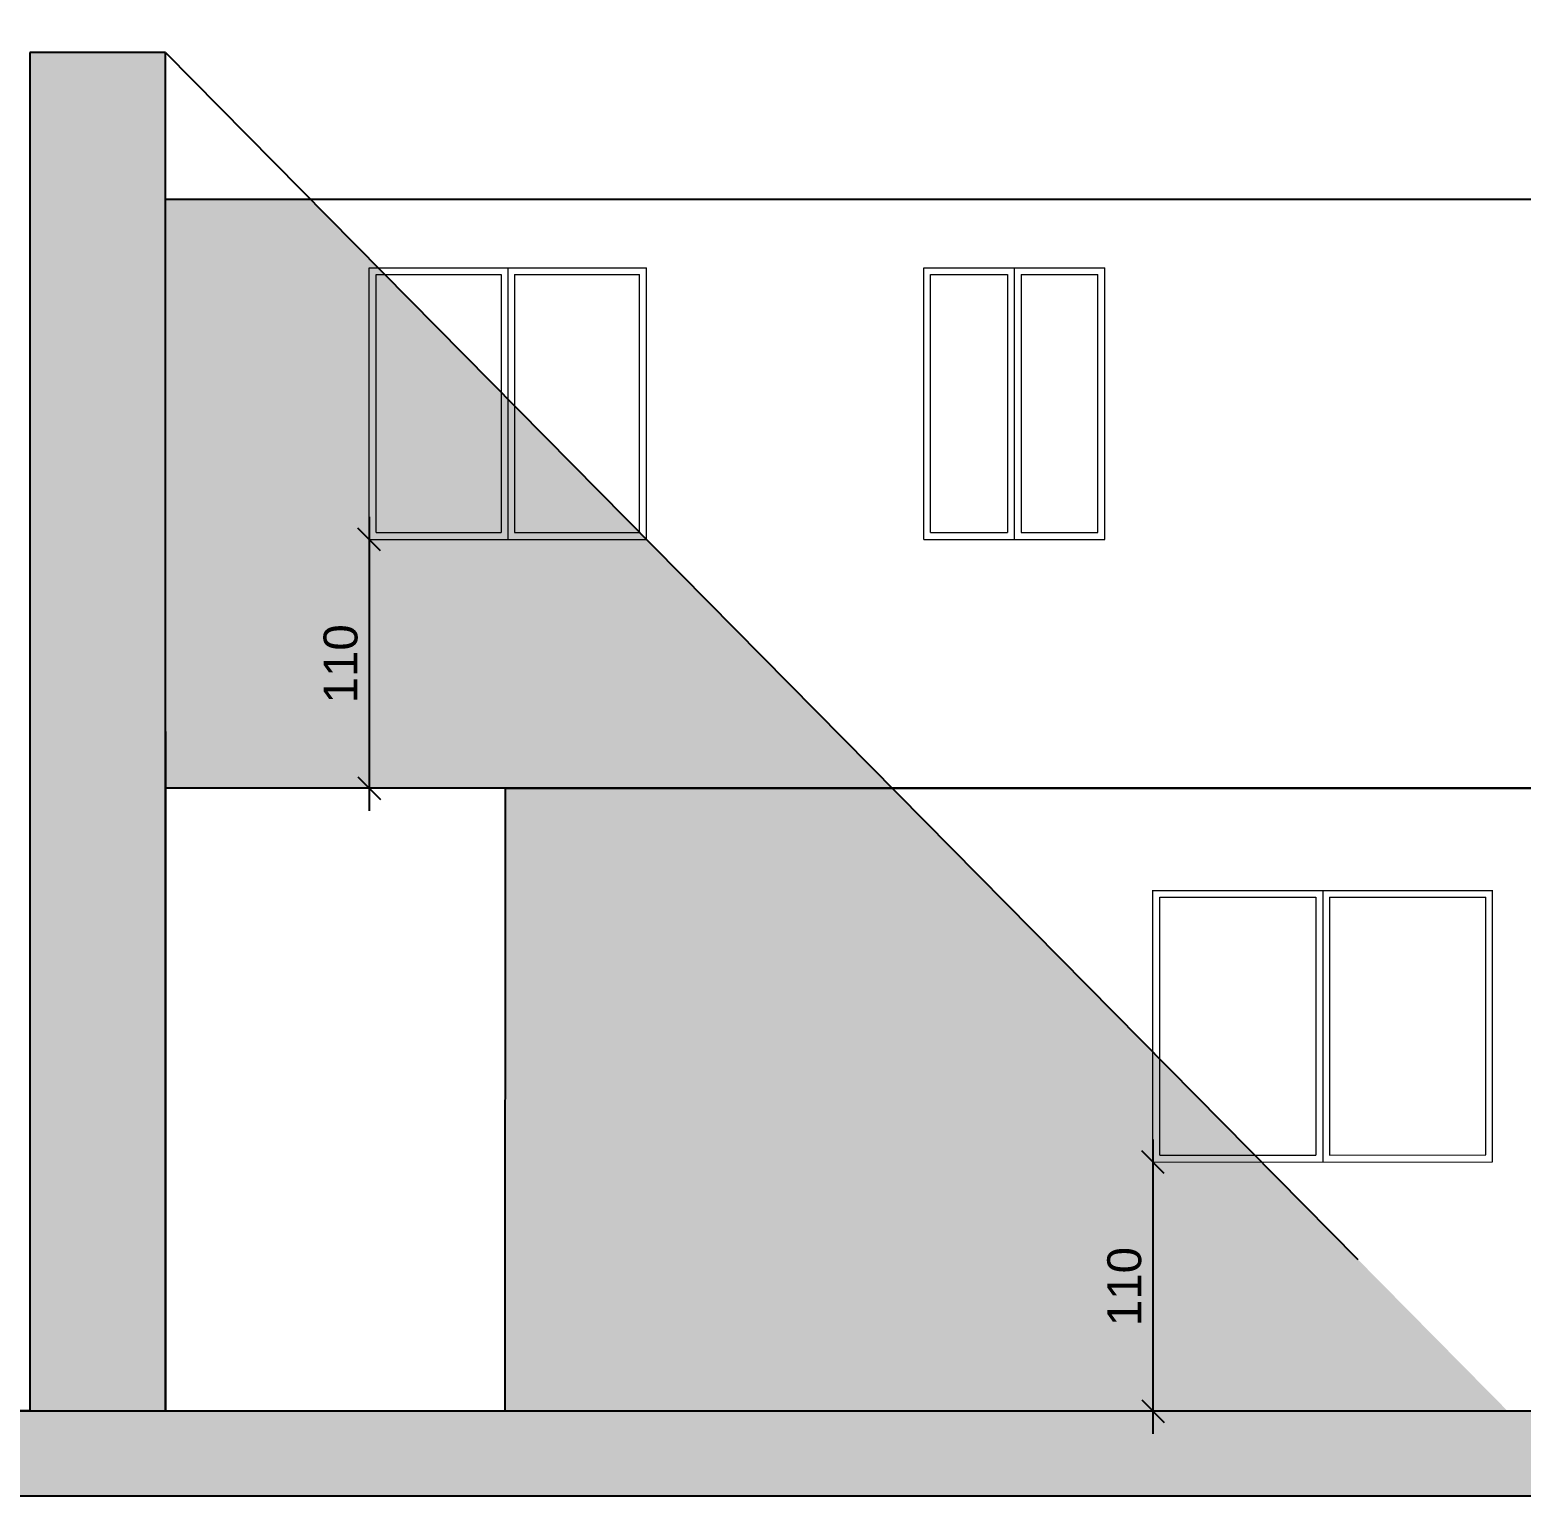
# Model space of a CAD drawing. Header units: inches. Extents: x 4350 to 28384, y -6772 to 993.
# Drawn here: x 15389 to 16048, y -1457 to -809 of the extents above; entities that cross this region are included whole.
import ezdxf

# ---------------------------------------------------------------- set-up
doc = ezdxf.new("R2010")
doc.units = ezdxf.units.IN
doc.header["$MEASUREMENT"] = 0
doc.layers.add('ARREDI_attrezzature', color=7, linetype='Continuous')
doc.layers.add('Infissi_Vetro', color=161, linetype='Continuous')
doc.layers.add('INFISSI', color=4, linetype='Continuous', lineweight=18)
doc.layers.add('QUOTE', color=3, linetype='Continuous', lineweight=9)
doc.styles.get("Standard").update_dxf_attribs({"font": 'arial.ttf'})
doc.dimstyles.new('ook', dxfattribs={"dimtxt": 15, "dimasz": 10, "dimexe": 10, "dimexo": 10, "dimgap": 5, "dimtad": 1, "dimtoh": 1, "dimdec": 0, "dimzin": 0, "dimdsep": 46, "dimtxsty": 'Standard', "dimblk": 'OBLIQUE', "dimcen": 0.09, "dimdle": 10, "dimadec": 0, "dimazin": 0, "dimtfac": 1, "dimtdec": 0, "dimtofl": 0, "dimtmove": 0, "dimatfit": 3, "dimldrblk": 'OBLIQUE', "dimfxl": 1, "dimtfill": 2, "dimtfillclr": 1, "dimtolj": 1, "dimtzin": 0, "dimarcsym": 0})

# ---------------------------------------------------------------- blocks, each defined once
blk = doc.blocks.new('_Oblique')
at = {"color": 0, "linetype": 'ByBlock', "lineweight": -2}
blk.add_line((-0.5, -0.5), (0.5, 0.5), dxfattribs=at)
blk = doc.blocks.new('*D96')
at = {"layer": 'Defpoints', "color": 0, "transparency": 16777216}
for p in [(15335.61, -819.22), (15199.69, -1419.22), (15388.97, -1419.22)]:
    blk.add_point(p, dxfattribs=at)
at = {"layer": 'QUOTE', "color": 0, "lineweight": -2, "transparency": 16777216}
for p, q in [((15199.69, -809.22), (15199.69, -1429.22)), ((15325.61, -819.22), (15189.69, -819.22)), ((15378.97, -1419.22), (15189.69, -1419.22))]:
    blk.add_line(p, q, dxfattribs=at)
at = {"layer": 'QUOTE', "color": 0, "lineweight": -2, "transparency": 16777216, "xscale": 10, "yscale": 10, "zscale": 10}
for p, rotation in [((15199.69, -819.22), 90), ((15199.69, -1419.22), 270)]:
    blk.add_blockref('_Oblique', p, dxfattribs=dict(at, rotation=rotation))
at = {"layer": 'QUOTE', "color": 0, "transparency": 16777216, "insert": (15187.08, -1119.22), "char_height": 15, "attachment_point": 5, "rotation": 90, "bg_fill": 1, "box_fill_scale": 1.25, "bg_fill_color": 1, "bg_fill_transparency": 0}
blk.add_mtext('\\A1;600', dxfattribs=at)
blk = doc.blocks.new('*D97')
at = {"layer": 'Defpoints', "color": 0, "transparency": 16777216}
for p in [(15538.9, -1034.32), (15538.9, -1144.22), (15538.9, -1144.22)]:
    blk.add_point(p, dxfattribs=at)
at = {"layer": 'QUOTE', "color": 0, "lineweight": -2, "transparency": 16777216}
for p, q in [((15538.9, -1024.32), (15538.9, -1154.22)), ((15548.9, -1034.32), (15548.9, -1034.32)), ((15548.9, -1144.22), (15548.9, -1144.22))]:
    blk.add_line(p, q, dxfattribs=at)
at = {"layer": 'QUOTE', "color": 0, "lineweight": -2, "transparency": 16777216, "xscale": 10, "yscale": 10, "zscale": 10}
for p, rotation in [((15538.9, -1034.32), 90), ((15538.9, -1144.22), 270)]:
    blk.add_blockref('_Oblique', p, dxfattribs=dict(at, rotation=rotation))
at = {"layer": 'QUOTE', "color": 0, "transparency": 16777216, "insert": (15526.3, -1089.27), "char_height": 15, "attachment_point": 5, "rotation": 90, "bg_fill": 1, "box_fill_scale": 1.25, "bg_fill_color": 1, "bg_fill_transparency": 0}
blk.add_mtext('\\A1;110', dxfattribs=at)
blk = doc.blocks.new('*D98')
at = {"layer": 'Defpoints', "color": 0, "transparency": 16777216}
for p in [(15885.08, -1309.34), (15885.08, -1419.34), (15885.08, -1419.34)]:
    blk.add_point(p, dxfattribs=at)
at = {"layer": 'QUOTE', "color": 0, "lineweight": -2, "transparency": 16777216}
blk.add_line((15885.08, -1299.34), (15885.08, -1429.34), dxfattribs=at)
at = {"layer": 'QUOTE', "color": 0, "lineweight": -2, "transparency": 16777216, "xscale": 10, "yscale": 10, "zscale": 10}
for p, rotation in [((15885.08, -1309.34), 90), ((15885.08, -1419.34), 270)]:
    blk.add_blockref('_Oblique', p, dxfattribs=dict(at, rotation=rotation))
at = {"layer": 'QUOTE', "color": 0, "transparency": 16777216, "insert": (15872.48, -1364.34), "char_height": 15, "attachment_point": 5, "rotation": 90, "bg_fill": 1, "box_fill_scale": 1.25, "bg_fill_color": 1, "bg_fill_transparency": 0}
blk.add_mtext('\\A1;110', dxfattribs=at)

msp = doc.modelspace()

# ---------------------------------------------------------------- hatches: boundary and pattern name
at = {"layer": 'ARREDI_attrezzature'}
h = msp.add_hatch(dxfattribs=at)
h.set_pattern_fill('AR-SAND', color=256, scale=30)
h.set_pattern_definition([(37.5, (1034.87, -20179.997), (-1.8898, 57.80471), [0, -45.6, 0, -51, 0, -48.75]), (7.5, (1034.87, -20180), (53.0933, 84.66438), [0, -24.6, 0, -41.1, 0, -15.75]), (327.5, (997.97, -20179.997), (93.42426, 0.16977), [0, -15, 0, -54, 0, -70.5]), (317.5, (997.97, -20180), (90.1838, 26.33027), [0, -7.5, 0, -35.4, 0, -40.5])])
h.paths.add_polyline_path([(15448.97, -819.22), (15388.97, -819.22), (15388.97, -1419.22), (15448.97, -1419.22)])
h.paths.add_polyline_path([(18857.7, -1416.22), (18917.7, -1416.22), (18917.7, -816.22), (18857.7, -816.22)])
h = msp.add_hatch(color=256, dxfattribs=at)
h.dxf.hatch_style = 1
h.paths.add_polyline_path([(16665.72, -1419.22), (14785.91, -1419.22), (14785.91, -1456.92), (16665.72, -1456.92)])
at = {"layer": 'Infissi_Vetro'}
h = msp.add_hatch(color=256, dxfattribs=at)
h.dxf.hatch_style = 1
h.paths.add_polyline_path([(15538.9, -914.32), (15542.91, -914.32), (15513.17, -884.22), (15448.97, -884.22), (15448.97, -1144.22), (15598.97, -1144.22), (15769.99, -1144.22), (15661.44, -1034.32), (15538.9, -1034.32)])
h.paths.add_polyline_path([(15597.12, -969.2), (15545.87, -917.32), (15541.9, -917.32), (15541.9, -1031.32), (15597.12, -1031.32)], flags=16)
h.paths.add_polyline_path([(15603.12, -975.28), (15603.12, -1031.32), (15658.33, -1031.32), (15658.33, -1031.18)], flags=16)
h.paths.add_polyline_path([(15933.06, -1309.3), (15885.08, -1309.34), (15885.08, -1260.74), (15769.99, -1144.22), (15599.09, -1144.22), (15598.97, -1419.22), (16041.63, -1419.22), (15975.6, -1352.37)])
h.paths.add_polyline_path([(15888.08, -1263.77), (15888.08, -1306.34), (15930.1, -1306.31)], flags=16)
h.paths.add_polyline_path([(15600.12, -972.24), (15597.12, -969.2), (15597.12, -1031.32), (15541.9, -1031.32), (15541.9, -917.32), (15545.87, -917.32), (15542.91, -914.32), (15538.9, -914.32), (15538.9, -1034.32), (15600.12, -1034.32)], flags=17)
h.paths.add_polyline_path([(15603.12, -975.28), (15600.12, -972.24), (15600.12, -1034.32), (15661.33, -1034.32), (15661.33, -1034.21), (15658.48, -1031.32), (15603.12, -1031.32)], flags=17)
h.paths.add_polyline_path([(15888.08, -1263.77), (15885.08, -1260.74), (15885.08, -1309.34), (15933.06, -1309.3), (15930.1, -1306.31), (15888.08, -1306.34)], flags=17)
h.paths.add_polyline_path([(15541.89, -1110.31), (15541.89, -1069.46), (15510.98, -1069.46), (15510.98, -1110.31)], flags=24)
h.paths.add_polyline_path([(15888.07, -1385.38), (15888.07, -1344.53), (15857.16, -1344.53), (15857.16, -1385.38)], flags=24)

# ---------------------------------------------------------------- linework, layer by layer
at = {"layer": 'ARREDI_attrezzature'}
for p, q in [((15448.97, -819.22), (15388.97, -819.22)), ((15388.97, -819.22), (15388.97, -1419.22)), ((15448.97, -1419.22), (15448.97, -819.22)), ((15448.97, -1119.22), (15448.97, -849.22)), ((16742.84, -884.22), (15448.97, -884.22)), ((15448.97, -1119.22), (15448.97, -1419.22)), ((16742.84, -1144.22), (15448.97, -1144.22)), ((15598.97, -1144.22), (15448.97, -1144.22)), ((15538.9, -1144.32), (15538.9, -1144.22)), ((15598.97, -1144.22), (16742.84, -1144.22)), ((15598.97, -1419.22), (15599.09, -1144.22)), ((15599.09, -1144.22), (16315.72, -1144.22)), ((15388.97, -1419.22), (15358.97, -1419.22)), ((15388.97, -1419.22), (15598.97, -1419.22)), ((15598.97, -1419.22), (16315.72, -1419.22)), ((15598.97, -1419.22), (15885.08, -1419.34)), ((15885.08, -1419.34), (16035.08, -1419.22))]:
    msp.add_line(p, q, dxfattribs=at)
at = {"layer": 'ARREDI_attrezzature', "color": 7}
msp.add_line((15233.83, -1419.22), (15449.43, -1419.22), dxfattribs=at)
at = {"layer": 'ARREDI_attrezzature'}
msp.add_lwpolyline([(14785.91, -1419.22), (16665.72, -1419.22), (16665.72, -1456.92), (14785.91, -1456.92)], close=True, dxfattribs=at)
at = {"layer": 'INFISSI'}
for p, q in [((15538.9, -1034.32), (15538.9, -914.32)), ((15538.9, -914.32), (15661.33, -914.32)), ((15600.12, -914.32), (15600.12, -1034.32)), ((15661.33, -1034.32), (15661.33, -914.32)), ((15783.79, -914.32), (15863.78, -914.32)), ((15783.79, -1034.32), (15783.79, -914.32)), ((15823.78, -914.32), (15823.78, -1034.32)), ((15863.78, -1034.32), (15863.78, -914.32)), ((15541.9, -1031.32), (15541.9, -917.32)), ((15541.9, -917.32), (15597.12, -917.32)), ((15597.12, -917.32), (15597.12, -1031.32)), ((15603.12, -917.32), (15658.33, -917.32)), ((15603.12, -917.32), (15603.12, -1031.32)), ((15658.33, -1031.32), (15658.33, -917.32)), ((15786.79, -917.32), (15820.78, -917.32)), ((15786.79, -1031.32), (15786.79, -917.32)), ((15820.78, -917.32), (15820.78, -1031.32)), ((15826.78, -917.32), (15860.78, -917.32)), ((15826.78, -917.32), (15826.78, -1031.32)), ((15860.78, -1031.32), (15860.78, -917.32)), ((15541.9, -1031.32), (15597.12, -1031.32)), ((15603.12, -1031.32), (15658.33, -1031.32)), ((15786.79, -1031.32), (15820.78, -1031.32)), ((15826.78, -1031.32), (15860.78, -1031.32)), ((15538.9, -1034.32), (15661.33, -1034.32)), ((15783.79, -1034.32), (15863.78, -1034.32)), ((15885.08, -1309.22), (15885.08, -1189.22)), ((15885.08, -1309.34), (15885.08, -1189.34)), ((15885.08, -1189.34), (16035.08, -1189.34)), ((15960.08, -1189.34), (15960.08, -1309.28)), ((16032.08, -1189.34), (16032.08, -1189.22)), ((16035.08, -1309.22), (16035.08, -1189.22)), ((15888.08, -1306.34), (15888.08, -1192.34)), ((15888.08, -1192.34), (15957.08, -1192.34)), ((15957.08, -1192.34), (15957.08, -1306.28)), ((15963.08, -1192.34), (16032.08, -1192.34)), ((15963.08, -1192.34), (15963.08, -1306.28)), ((16032.08, -1306.22), (16032.08, -1192.34)), ((15885.08, -1306.34), (15885.08, -1306.34)), ((15885.08, -1309.34), (16035.08, -1309.22)), ((15888.08, -1306.34), (15957.08, -1306.28)), ((15888.08, -1309.34), (15888.08, -1309.34)), ((15963.08, -1306.28), (16032.08, -1306.22)), ((15963.08, -1309.28), (15963.08, -1309.28))]:
    msp.add_line(p, q, dxfattribs=at)
at = {"layer": 'Infissi_Vetro'}
msp.add_line((15448.97, -819.22), (15975.6, -1352.37), dxfattribs=at)

# ---------------------------------------------------------------- dimensions: what is measured, and where the dimension line sits
at = {"layer": 'QUOTE'}
dim = msp.add_linear_dim(base=(15199.69, -1419.22), p1=(15335.61, -819.22), p2=(15388.97, -1419.22), angle=90, dimstyle='ook', dxfattribs=at)
dim.commit()
dim.dimension.update_dxf_attribs({"geometry": '*D96', "text_midpoint": (15199.69, -1119.22), "dimtype": 160})
for base, p1, p2, picture, middle in [((15538.9, -1144.22), (15538.9, -1034.32), (15538.9, -1144.22), '*D97', (15526.3, -1089.27)), ((15885.08, -1419.34), (15885.08, -1309.34), (15885.08, -1419.34), '*D98', (15872.48, -1364.34))]:
    dim = msp.add_linear_dim(base=base, p1=p1, p2=p2, angle=90, dimstyle='ook', dxfattribs=at)
    dim.commit()
    dim.dimension.update_dxf_attribs({"geometry": picture, "text_midpoint": middle})

doc.saveas('drawing.dxf')
